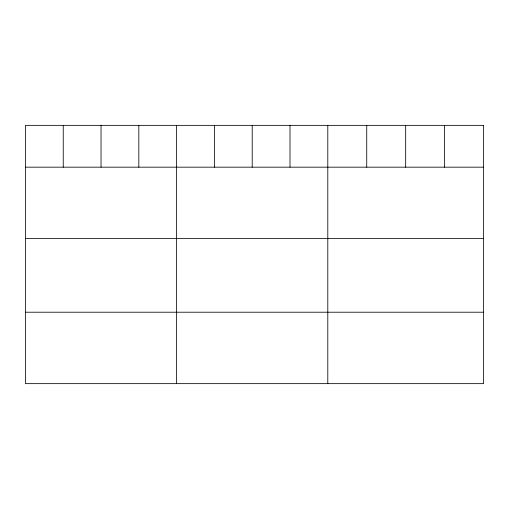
<?xml version="1.0" encoding="UTF-8"?>
<svg xmlns="http://www.w3.org/2000/svg" width="509" height="509" viewBox="0 0 509 509"><rect width="100%" height="100%" fill="white"/><g stroke="black" fill="none" stroke-linecap="round" stroke-linejoin="round"><path stroke-width="0.76" d="M25.45 167.175L483.55 167.175M25.45 238.613L483.55 238.613M25.45 312.214L483.55 312.214M444.611 125.354L444.611 167.175M405.673 125.354L405.673 167.175M366.734 125.354L366.734 167.175M327.796 125.354L327.796 383.646M290.003 125.354L290.003 167.175M252.209 125.354L252.209 167.175M214.416 125.354L214.416 167.175M176.623 125.354L176.623 383.646M138.83 125.354L138.83 167.175M101.037 125.354L101.037 167.175M63.243 125.354L63.243 167.175M483.55 125.354L25.45 125.354L25.45 383.646L483.55 383.646L483.55 125.354"/></g></svg>
